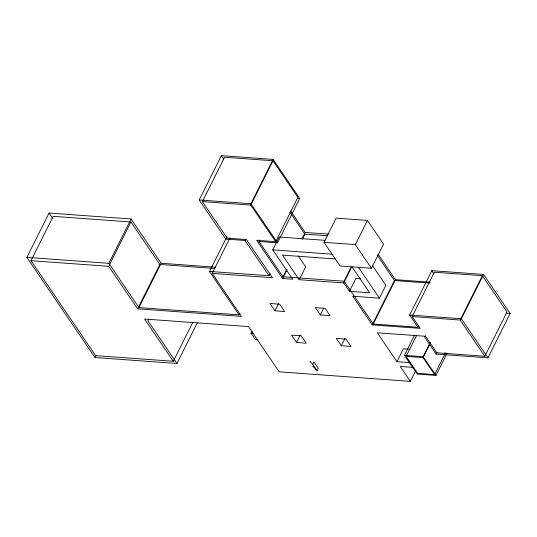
<?xml version="1.0" encoding="UTF-8"?>
<svg xmlns="http://www.w3.org/2000/svg" width="537" height="537" viewBox="0 0 537 537"><rect width="100%" height="100%" fill="white"/><g stroke="black" fill="none" stroke-linecap="round" stroke-linejoin="round"><path stroke-width="0.81" d="M197.321 322.831L176.968 363.482L94.968 357.521L26.85 257.377L49.055 213.035L131.055 218.995L161.16 263.251L215.371 267.191M192.937 322.099L173.317 361.267L95.579 355.622L30.998 260.68L53.203 216.337L130.941 221.982L159.851 264.486L214.666 268.473M239.777 313.393L239.039 314.87L138.955 307.594L108.85 263.338L131.055 218.995M229.984 237.904L212.222 273.38L241.462 316.374L137.647 308.829L108.736 266.325L130.941 221.982M94.968 357.521L96.083 355.306M137.647 308.829L159.851 264.486M138.955 307.594L161.16 263.251M270.124 273.541L269.017 275.763L245 240.455L225.748 239.052L199.173 199.979L221.378 155.643L273.138 159.402L299.72 198.475L277.515 242.818L258.982 241.469L259.72 239.992M212.222 273.38L272.447 277.757L246.449 239.549L227.225 238.146L202.355 201.597L224.56 157.254L272.991 160.771L297.86 197.327L275.656 241.67L256.673 240.287L282.663 278.502L292.732 279.233L272.762 249.873L279.206 237.005L325.147 240.341M148.608 319.226L147.87 320.703L176.968 363.482M239.039 314.87L209.49 271.433L226.889 236.703M225.748 239.052L226.862 236.837M277.515 242.818L250.933 203.745L273.138 159.402M275.656 241.67L250.786 205.114L272.991 160.771M245 240.455L245.738 238.972M257.881 339.76L255.377 339.572L251.048 333.215L252.142 331.034M418.061 327.275L373.249 324.019L344.13 281.22L282.999 276.777L286.328 270.124M302.244 238.347L305.204 232.434L290.604 210.974M282.663 278.502L287.107 269.628M302.284 239.327L304.868 234.159L290.02 212.323M274.951 310.822L269.957 303.486L279.683 304.19L284.677 311.534L274.951 310.822L278.656 303.432M352.017 266.849L369.678 292.806L349.419 291.336L343.714 282.939L299.216 279.703L305.66 266.829L298.23 255.907M323.999 242.321L336.108 218.129L367.456 220.412L383.552 244.067L371.436 268.258L340.089 265.983L323.999 242.321L355.34 244.597L371.436 268.258M296.491 342.485L291.497 335.148L301.223 335.853L306.211 343.197L296.491 342.485L300.19 335.095M355.34 244.597L367.456 220.412M320.367 314.957L315.373 307.614L325.093 308.325L330.087 315.662L320.367 314.957L323.697 308.305M344.13 281.22L351.534 266.439M343.714 282.939L351.849 266.674M317.112 370.738L312.762 364.341L313.964 361.945L318.313 368.335L317.112 370.738L312.635 365.912M349.419 291.336L355.87 278.461L360.73 278.817M341.31 345.747L336.316 338.404L346.036 339.115L351.03 346.452L341.31 345.747L345.009 338.357M410.396 362.663L396.971 361.683L377.31 332.786L425.572 336.29L436.803 352.796L484.817 356.286L507.022 311.943L482.367 275.703L434.352 272.212L412.148 316.555L420.182 328.362L372.242 324.878L352.749 296.223L379.417 298.163L385.868 285.295L372.342 265.412M372.242 324.878L394.447 280.536L377.142 255.095M373.249 324.019L395.454 279.676L378.075 254.135M418.685 325.791L417.947 327.268L409.603 315.004L431.808 270.661L483.575 274.427L510.15 313.494L487.945 357.837L436.185 354.078L424.7 337.196L425.438 335.712M396.971 361.683L403.415 348.815L410.033 349.292M444.602 353.064L447.046 353.239L435.937 375.437L417.182 374.074L404.442 355.34L414.443 335.363M406.482 355.622L416.484 335.645M173.317 361.267L144.587 319.032L248.403 326.577L279.186 371.826L410.355 381.357L415.537 371.013M435.937 375.437L423.19 356.702L430.231 342.646M445.354 353.118L434.608 374.578L423.055 357.588L430.466 342.794M436.185 354.078L436.923 352.601M484.817 356.286L460.162 320.045L482.367 275.703M487.945 357.837L461.37 318.77L483.575 274.427M297.303 198.301L299.72 198.475M199.173 199.979L250.933 203.745M202.355 201.597L250.786 205.114M305.204 232.434L328.335 234.112M304.868 234.159L327.449 235.797M272.762 249.873L332.067 254.182M335.316 258.962L282.496 255.122L299.216 279.703M395.454 279.676L430.218 282.2M394.447 280.536L429.164 283.059M26.85 257.377L108.85 263.338M209.49 271.433L269.017 275.763M30.998 260.68L108.736 266.325M505.975 313.192L510.15 313.494M409.603 315.004L461.37 318.77M412.148 316.555L460.162 320.045M251.048 333.215L253.558 333.396M404.442 355.34L423.19 356.702M423.055 357.588L406.106 356.36L417.665 373.343L434.608 374.578M413.651 367.449L400.226 366.476L410.355 381.357M309.963 361.327L312.762 364.341M431.808 270.661L434.124 274.071M358.434 267.312L379.417 298.163M221.378 155.643L223.707 159.066M258.982 241.469L282.999 276.777M49.055 213.035L52.814 218.559"/></g></svg>
